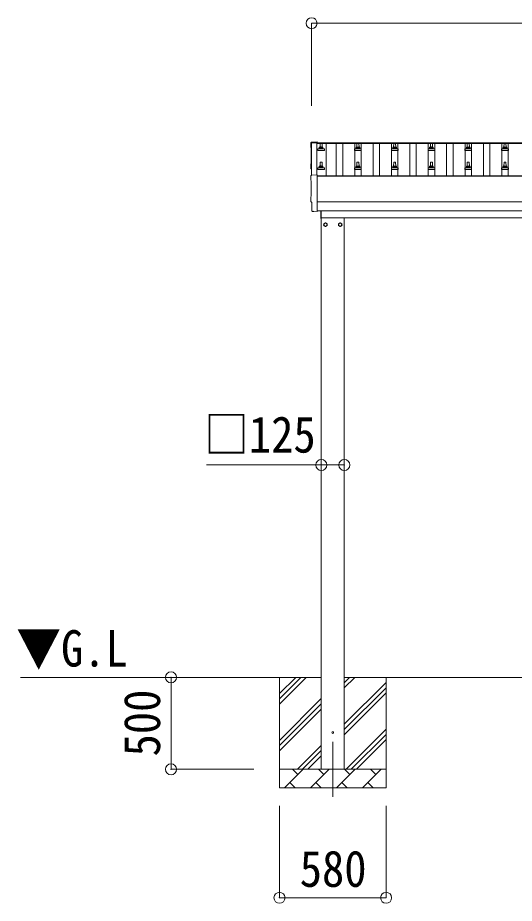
# Model space of a CAD drawing. Units: millimetres at full size, sheet at 1:60. Extents: x -16864 to 16864, y -11640 to 11640.
# Drawn here: x -11368 to -8667, y -8838 to -4020 of the extents above; entities that cross this region are included whole.
import ezdxf
from ezdxf.enums import TextEntityAlignment as Align

# ---------------------------------------------------------------- set-up
doc = ezdxf.new("R2010")
doc.units = ezdxf.units.MM
doc.header["$LTSCALE"] = 60
doc.header["$PDMODE"] = 32
doc.header["$PDSIZE"] = 60
doc.linetypes.add('CHAIN1', pattern=[8, 5, -1, 1, -1])
for name, color, linetype, lineweight in [('0-1_Defpoints', 7, 'CHAIN1', 9), ('0-2_TEXT1', 4, 'Continuous', 9), ('0-3_SHAPE', 7, 'Continuous', 9), ('0-5_ELV2', 5, 'Continuous', 5), ('0-7_PARTS2', 7, 'Continuous', 9), ('0-8_TABLE1', 6, 'Continuous', 9)]:
    doc.layers.add(name, color=color, linetype=linetype, lineweight=lineweight)
doc.styles.add('ＭＳ ゴシック', font='')
doc.styles.get('ＭＳ ゴシック').set_extended_font_data('MS Gothic')

msp = doc.modelspace()

# ---------------------------------------------------------------- linework, layer by layer
at = {"layer": '0-1_Defpoints'}
msp.add_line((-9654.05, -7959.13), (-9654.05, -8308.13), dxfattribs=at)
at = {"layer": '0-2_TEXT1'}
for p, q in [((-9740.55, -4700.02), (-9740.55, -4875.5)), ((-9740.55, -4700.02), (-6694.55, -4700.02)), ((-9740.55, -4703.6), (-6694.55, -4703.6)), ((-9770.13, -4877.05), (-9738.55, -4875.4)), ((-9738.55, -4875.4), (-9738.55, -5074.26)), ((-9738.55, -4879.63), (-6696.55, -4879.63)), ((-9738.55, -4881.52), (-6696.55, -4881.52)), ((-6696.55, -5021.41), (-9738.55, -5021.41)), ((-9758.19, -5074.26), (-9765.11, -5073.89)), ((-9738.55, -5071.23), (-6696.55, -5071.23)), ((-9719.55, -5111.63), (-9719.55, -5071.33)), ((-9717.55, -5071.33), (-9717.55, -5111.63)), ((-9717.55, -5111.63), (-9719.55, -5111.63)), ((-9717.55, -5109.13), (-6821.55, -5109.13)), ((-9716.55, -8109.13), (-9716.55, -5109.13)), ((-9685.46, -5145.88), (-9685.56, -5145.88)), ((-9685.46, -5146.38), (-9685.56, -5146.38)), ((-9622.65, -5145.88), (-9622.55, -5145.88)), ((-9622.65, -5146.38), (-9622.55, -5146.38)), ((-9591.55, -5109.13), (-9591.55, -8109.13))]:
    msp.add_line(p, q, dxfattribs=at)
for points in [[(-9770.13, -4697.62), (-9738.55, -4695.96), (-9738.55, -4700.02)], [(-9769.55, -4877.02), (-9769.55, -4700.98), (-9740.55, -4700.98)], [(-9767.95, -5070.9), (-9767.95, -5023.87), (-9768.55, -5023.87)], [(-9757.44, -5073.98), (-9756.78, -5073.35), (-9738.55, -5074.26)]]:
    msp.add_lwpolyline(points, dxfattribs=at)
for points in [[(-9694.05, -5136.32), (-9702.55, -5141.22), (-9702.55, -5151.04), (-9694.05, -5155.95), (-9685.55, -5151.04), (-9685.55, -5141.22)], [(-9614.05, -5136.32), (-9605.55, -5141.22), (-9605.55, -5151.04), (-9614.05, -5155.95), (-9622.55, -5151.04), (-9622.55, -5141.22)]]:
    msp.add_lwpolyline(points, close=True, dxfattribs=at)
for centre, radius in [((-9694.05, -5146.13), 10), ((-9694.05, -5146.13), 8.5), ((-9614.05, -5146.13), 10), ((-9614.05, -5146.13), 8.5), ((-9654.05, -7909.13), 4.5)]:
    msp.add_circle(centre, radius, dxfattribs=at)
for centre, start, end in [((-9694.05, -5146.13), 171.25399, 188.74601), ((-9694.05, -5146.13), 111.25399, 128.74601), ((-9694.05, -5146.13), 231.25399, 248.74601), ((-9694.05, -5146.13), 51.25399, 68.74601), ((-9694.05, -5146.13), 291.25399, 308.74601), ((-9694.05, -5146.13), 1.66581, 8.74601), ((-9694.05, -5146.13), 351.25399, 358.33419), ((-9614.05, -5146.13), 171.25399, 178.33419), ((-9614.05, -5146.13), 181.66581, 188.74601), ((-9614.05, -5146.13), 111.25399, 128.74601), ((-9614.05, -5146.13), 231.25399, 248.74601), ((-9614.05, -5146.13), 51.25399, 68.74601), ((-9614.05, -5146.13), 291.25399, 308.74601), ((-9614.05, -5146.13), 351.25399, 8.74601)]:
    msp.add_arc(centre, 8.6, start, end, dxfattribs=at)
for centre, major_axis, ratio, start_param, end_param in [((-9769.97, -4700.61), (-3, 0), 0.99863, 4.7647489, 6.2979817), ((-14535.83, -4771.04), (4763.38, 0), 0.99863, 6.2686928, 6.2979817), ((-9768.55, -4840.04), (-4.41, 0), 0.99863, 6.2686928, 7.6252171), ((-9769.97, -4880.05), (-3, 0), 0.99863, 4.7647489, 6.2979817), ((-14535.83, -4950.47), (4763.38, 0), 0.99863, 6.2686928, 6.2979817), ((-9768.55, -5019.47), (-4.41, 0), 0.99863, 6.2686928, 7.8539816), ((-9764.94, -5070.89), (-2.18, -2.07), 0.9974, 5.5252311, 7.0411395), ((-9758.13, -5073.26), (-0.727, -0.69), 0.9974, 0.7579542, 1.5707963)]:
    msp.add_ellipse(centre, major_axis=major_axis, ratio=ratio, start_param=start_param, end_param=end_param, dxfattribs=at)
at = {"layer": '0-3_SHAPE'}
for p, q in [((-9716.55, -7609.13), (-11352.75, -7609.13)), ((-9944.05, -7725.9), (-9827.29, -7609.13)), ((-9944.05, -7754.18), (-9799, -7609.13)), ((-9944.05, -7697.61), (-9855.57, -7609.13)), ((-9944.05, -7609.13), (-9944.05, -8209.13)), ((-6843.55, -7609.13), (-9591.55, -7609.13)), ((-9591.55, -7637.96), (-9562.73, -7609.13)), ((-9591.55, -7666.24), (-9534.45, -7609.13)), ((-9364.05, -7609.13), (-9364.05, -8209.13)), ((-9591.55, -7864.23), (-9364.05, -7636.73)), ((-9591.55, -7892.51), (-9364.05, -7665.01)), ((-9591.55, -7920.8), (-9364.05, -7693.3)), ((-9944.05, -7952.17), (-9716.55, -7724.67)), ((-9944.05, -7980.46), (-9716.55, -7752.96)), ((-9944.05, -8008.74), (-9716.55, -7781.24)), ((-9581.9, -8109.13), (-9364.05, -7891.29)), ((-9553.61, -8109.13), (-9364.05, -7919.57)), ((-9525.33, -8109.13), (-9364.05, -7947.86)), ((-9846.46, -8109.13), (-9716.55, -7979.23)), ((-9818.17, -8109.13), (-9716.55, -8007.51)), ((-9789.89, -8109.13), (-9716.55, -8035.8)), ((-9944.05, -8109.13), (-9364.05, -8109.13)), ((-9916.19, -8209.13), (-9816.19, -8109.13)), ((-9844.74, -8137.68), (-9873.29, -8109.13)), ((-9774.77, -8209.13), (-9674.77, -8109.13)), ((-9703.32, -8137.68), (-9731.87, -8109.13)), ((-9633.34, -8209.13), (-9533.34, -8109.13)), ((-9561.9, -8137.68), (-9590.45, -8109.13)), ((-9491.92, -8209.13), (-9391.92, -8109.13)), ((-9420.48, -8137.68), (-9449.03, -8109.13)), ((-9887.63, -8180.58), (-9859.08, -8209.13)), ((-9746.21, -8180.58), (-9717.66, -8209.13)), ((-9604.79, -8180.58), (-9576.24, -8209.13)), ((-9463.37, -8180.58), (-9434.82, -8209.13)), ((-9364.05, -8209.13), (-9944.05, -8209.13))]:
    msp.add_line(p, q, dxfattribs=at)
at = {"layer": '0-5_ELV2'}
for p, q in [((-9723.55, -4726.54), (-9722.83, -4703.01)), ((-9721.83, -4702.04), (-9713.28, -4702.04)), ((-9712.28, -4703.01), (-9711.55, -4726.54)), ((-9523.55, -4726.54), (-9522.83, -4703.01)), ((-9521.83, -4702.04), (-9513.28, -4702.04)), ((-9512.28, -4703.01), (-9511.55, -4726.54)), ((-9323.55, -4726.54), (-9322.83, -4703.01)), ((-9321.83, -4702.04), (-9313.28, -4702.04)), ((-9312.28, -4703.01), (-9311.55, -4726.54)), ((-9123.55, -4726.54), (-9122.83, -4703.01)), ((-9121.83, -4702.04), (-9113.28, -4702.04)), ((-9112.28, -4703.01), (-9111.55, -4726.54)), ((-8923.55, -4726.54), (-8922.83, -4703.01)), ((-8921.83, -4702.04), (-8913.28, -4702.04)), ((-8912.28, -4703.01), (-8911.55, -4726.54)), ((-8723.55, -4726.54), (-8722.83, -4703.01)), ((-8721.83, -4702.04), (-8713.28, -4702.04)), ((-8712.28, -4703.01), (-8711.55, -4726.54)), ((-9735.8, -4742.04), (-9735.8, -4734.32)), ((-9699.3, -4742.04), (-9735.8, -4742.04)), ((-9735.42, -4733.54), (-9699.69, -4733.54)), ((-9735.04, -4733.35), (-9728.32, -4731.72)), ((-9727.94, -4731.54), (-9707.17, -4731.54)), ((-9727.55, -4730.75), (-9727.55, -4726.54)), ((-9726.55, -4726.54), (-9708.55, -4726.54)), ((-9707.55, -4730.75), (-9707.55, -4726.54)), ((-9700.07, -4733.35), (-9706.79, -4731.72)), ((-9699.3, -4742.04), (-9699.3, -4734.32)), ((-9535.8, -4742.04), (-9535.8, -4734.32)), ((-9499.3, -4742.04), (-9535.8, -4742.04)), ((-9535.42, -4733.54), (-9499.69, -4733.54)), ((-9535.04, -4733.35), (-9528.32, -4731.72)), ((-9527.94, -4731.54), (-9507.17, -4731.54)), ((-9527.55, -4730.75), (-9527.55, -4726.54)), ((-9526.55, -4726.54), (-9508.55, -4726.54)), ((-9507.55, -4730.75), (-9507.55, -4726.54)), ((-9500.07, -4733.35), (-9506.79, -4731.72)), ((-9499.3, -4742.04), (-9499.3, -4734.32)), ((-9335.8, -4742.04), (-9335.8, -4734.32)), ((-9299.3, -4742.04), (-9335.8, -4742.04)), ((-9335.42, -4733.54), (-9299.69, -4733.54)), ((-9335.04, -4733.35), (-9328.32, -4731.72)), ((-9327.94, -4731.54), (-9307.17, -4731.54)), ((-9327.55, -4730.75), (-9327.55, -4726.54)), ((-9326.55, -4726.54), (-9308.55, -4726.54)), ((-9307.55, -4730.75), (-9307.55, -4726.54)), ((-9300.07, -4733.35), (-9306.79, -4731.72)), ((-9299.3, -4742.04), (-9299.3, -4734.32)), ((-9135.8, -4742.04), (-9135.8, -4734.32)), ((-9099.3, -4742.04), (-9135.8, -4742.04)), ((-9135.42, -4733.54), (-9099.69, -4733.54)), ((-9135.04, -4733.35), (-9128.32, -4731.72)), ((-9127.94, -4731.54), (-9107.17, -4731.54)), ((-9127.55, -4730.75), (-9127.55, -4726.54)), ((-9126.55, -4726.54), (-9108.55, -4726.54)), ((-9107.55, -4730.75), (-9107.55, -4726.54)), ((-9100.07, -4733.35), (-9106.79, -4731.72)), ((-9099.3, -4742.04), (-9099.3, -4734.32)), ((-8935.8, -4742.04), (-8935.8, -4734.32)), ((-8899.3, -4742.04), (-8935.8, -4742.04)), ((-8935.42, -4733.54), (-8899.69, -4733.54)), ((-8935.04, -4733.35), (-8928.32, -4731.72)), ((-8927.94, -4731.54), (-8907.17, -4731.54)), ((-8927.55, -4730.75), (-8927.55, -4726.54)), ((-8926.55, -4726.54), (-8908.55, -4726.54)), ((-8907.55, -4730.75), (-8907.55, -4726.54)), ((-8900.07, -4733.35), (-8906.79, -4731.72)), ((-8899.3, -4742.04), (-8899.3, -4734.32)), ((-8735.8, -4742.04), (-8735.8, -4734.32)), ((-8699.3, -4742.04), (-8735.8, -4742.04)), ((-8735.42, -4733.54), (-8699.69, -4733.54)), ((-8735.04, -4733.35), (-8728.32, -4731.72)), ((-8727.94, -4731.54), (-8707.17, -4731.54)), ((-8727.55, -4730.75), (-8727.55, -4726.54)), ((-8726.55, -4726.54), (-8708.55, -4726.54)), ((-8707.55, -4730.75), (-8707.55, -4726.54)), ((-8700.07, -4733.35), (-8706.79, -4731.72)), ((-8699.3, -4742.04), (-8699.3, -4734.32)), ((-9723.55, -4829.87), (-9722.83, -4806.34)), ((-9721.83, -4805.37), (-9713.28, -4805.37)), ((-9712.28, -4806.34), (-9711.55, -4829.87)), ((-9523.55, -4829.87), (-9522.83, -4806.34)), ((-9521.83, -4805.37), (-9513.28, -4805.37)), ((-9512.28, -4806.34), (-9511.55, -4829.87)), ((-9323.55, -4829.87), (-9322.83, -4806.34)), ((-9321.83, -4805.37), (-9313.28, -4805.37)), ((-9312.28, -4806.34), (-9311.55, -4829.87)), ((-9123.55, -4829.87), (-9122.83, -4806.34)), ((-9121.83, -4805.37), (-9113.28, -4805.37)), ((-9112.28, -4806.34), (-9111.55, -4829.87)), ((-8923.55, -4829.87), (-8922.83, -4806.34)), ((-8921.83, -4805.37), (-8913.28, -4805.37)), ((-8912.28, -4806.34), (-8911.55, -4829.87)), ((-8723.55, -4829.87), (-8722.83, -4806.34)), ((-8721.83, -4805.37), (-8713.28, -4805.37)), ((-8712.28, -4806.34), (-8711.55, -4829.87)), ((-9735.8, -4845.37), (-9735.8, -4837.66)), ((-9699.3, -4845.37), (-9735.8, -4845.37)), ((-9735.42, -4836.87), (-9699.69, -4836.87)), ((-9735.04, -4836.68), (-9728.32, -4835.05)), ((-9727.94, -4834.87), (-9707.17, -4834.87)), ((-9727.55, -4834.08), (-9727.55, -4829.87)), ((-9726.55, -4829.87), (-9708.55, -4829.87)), ((-9707.55, -4834.08), (-9707.55, -4829.87)), ((-9700.07, -4836.68), (-9706.79, -4835.05)), ((-9699.3, -4845.37), (-9699.3, -4837.66)), ((-9535.8, -4845.37), (-9535.8, -4837.66)), ((-9499.3, -4845.37), (-9535.8, -4845.37)), ((-9535.42, -4836.87), (-9499.69, -4836.87)), ((-9535.04, -4836.68), (-9528.32, -4835.05)), ((-9527.94, -4834.87), (-9507.17, -4834.87)), ((-9527.55, -4834.08), (-9527.55, -4829.87)), ((-9526.55, -4829.87), (-9508.55, -4829.87)), ((-9507.55, -4834.08), (-9507.55, -4829.87)), ((-9500.07, -4836.68), (-9506.79, -4835.05)), ((-9499.3, -4845.37), (-9499.3, -4837.66)), ((-9335.8, -4845.37), (-9335.8, -4837.66)), ((-9299.3, -4845.37), (-9335.8, -4845.37)), ((-9335.42, -4836.87), (-9299.69, -4836.87)), ((-9335.04, -4836.68), (-9328.32, -4835.05)), ((-9327.94, -4834.87), (-9307.17, -4834.87)), ((-9327.55, -4834.08), (-9327.55, -4829.87)), ((-9326.55, -4829.87), (-9308.55, -4829.87)), ((-9307.55, -4834.08), (-9307.55, -4829.87)), ((-9300.07, -4836.68), (-9306.79, -4835.05)), ((-9299.3, -4845.37), (-9299.3, -4837.66)), ((-9135.8, -4845.37), (-9135.8, -4837.66)), ((-9099.3, -4845.37), (-9135.8, -4845.37)), ((-9135.42, -4836.87), (-9099.69, -4836.87)), ((-9135.04, -4836.68), (-9128.32, -4835.05)), ((-9127.94, -4834.87), (-9107.17, -4834.87)), ((-9127.55, -4834.08), (-9127.55, -4829.87)), ((-9126.55, -4829.87), (-9108.55, -4829.87)), ((-9107.55, -4834.08), (-9107.55, -4829.87)), ((-9100.07, -4836.68), (-9106.79, -4835.05)), ((-9099.3, -4845.37), (-9099.3, -4837.66)), ((-8935.8, -4845.37), (-8935.8, -4837.66)), ((-8899.3, -4845.37), (-8935.8, -4845.37)), ((-8935.42, -4836.87), (-8899.69, -4836.87)), ((-8935.04, -4836.68), (-8928.32, -4835.05)), ((-8927.94, -4834.87), (-8907.17, -4834.87)), ((-8927.55, -4834.08), (-8927.55, -4829.87)), ((-8926.55, -4829.87), (-8908.55, -4829.87)), ((-8907.55, -4834.08), (-8907.55, -4829.87)), ((-8900.07, -4836.68), (-8906.79, -4835.05)), ((-8899.3, -4845.37), (-8899.3, -4837.66)), ((-8735.8, -4845.37), (-8735.8, -4837.66)), ((-8699.3, -4845.37), (-8735.8, -4845.37)), ((-8735.42, -4836.87), (-8699.69, -4836.87)), ((-8735.04, -4836.68), (-8728.32, -4835.05)), ((-8727.94, -4834.87), (-8707.17, -4834.87)), ((-8727.55, -4834.08), (-8727.55, -4829.87)), ((-8726.55, -4829.87), (-8708.55, -4829.87)), ((-8707.55, -4834.08), (-8707.55, -4829.87)), ((-8700.07, -4836.68), (-8706.79, -4835.05)), ((-8699.3, -4845.37), (-8699.3, -4837.66))]:
    msp.add_line(p, q, dxfattribs=at)
at = {"layer": '0-5_ELV2', "color": 4, "lineweight": 9}
for p, q in [((-9691.05, -4703.6), (-9691.05, -4879.63)), ((-9635.05, -4879.63), (-9635.05, -4703.6)), ((-9600.05, -4879.63), (-9600.05, -4703.6)), ((-9535.05, -4879.63), (-9535.05, -4703.6)), ((-9500.05, -4879.63), (-9500.05, -4703.6)), ((-9435.05, -4879.63), (-9435.05, -4703.6)), ((-9400.05, -4879.63), (-9400.05, -4703.6)), ((-9335.05, -4879.63), (-9335.05, -4703.6)), ((-9300.05, -4879.63), (-9300.05, -4703.6)), ((-9235.05, -4879.63), (-9235.05, -4703.6)), ((-9200.05, -4879.63), (-9200.05, -4703.6)), ((-9135.05, -4879.63), (-9135.05, -4703.6)), ((-9100.05, -4879.63), (-9100.05, -4703.6)), ((-9035.05, -4879.63), (-9035.05, -4703.6)), ((-9000.05, -4879.63), (-9000.05, -4703.6)), ((-8935.05, -4879.63), (-8935.05, -4703.6)), ((-8900.05, -4879.63), (-8900.05, -4703.6)), ((-8835.05, -4879.63), (-8835.05, -4703.6)), ((-8800.05, -4879.63), (-8800.05, -4703.6)), ((-8735.05, -4879.63), (-8735.05, -4703.6)), ((-8700.05, -4879.63), (-8700.05, -4703.6))]:
    msp.add_line(p, q, dxfattribs=at)
at = {"layer": '0-5_ELV2'}
for centre, radius, start, end in [((-9721.83, -4703.04), 1, 90, 178.60509), ((-9713.28, -4703.04), 1, 1.39491, 90), ((-9521.83, -4703.04), 1, 90, 178.60509), ((-9513.28, -4703.04), 1, 1.39491, 90), ((-9321.83, -4703.04), 1, 90, 178.60509), ((-9313.28, -4703.04), 1, 1.39491, 90), ((-9121.83, -4703.04), 1, 90, 178.60509), ((-9113.28, -4703.04), 1, 1.39491, 90), ((-8921.83, -4703.04), 1, 90, 178.60509), ((-8913.28, -4703.04), 1, 1.39491, 90), ((-8721.83, -4703.04), 1, 90, 178.60509), ((-8713.28, -4703.04), 1, 1.39491, 90), ((-9734.8, -4734.32), 1, 103.62699, 180), ((-9728.55, -4730.75), 1, 283.62699, 0), ((-9723.47, -4727.17), 4.13, 90, 171.17633), ((-9726.55, -4727.54), 1, 90, 180), ((-9714.22, -4726.54), 4.83, 133.60282, 180), ((-9720.89, -4726.54), 4.83, 0, 46.39718), ((-9711.64, -4727.17), 4.13, 8.82367, 90), ((-9708.55, -4727.54), 1, 0, 90), ((-9706.55, -4730.75), 1, 180, 256.37301), ((-9700.3, -4734.32), 1, 0, 76.37301), ((-9534.8, -4734.32), 1, 103.62699, 180), ((-9528.55, -4730.75), 1, 283.62699, 0), ((-9523.47, -4727.17), 4.13, 90, 171.17633), ((-9526.55, -4727.54), 1, 90, 180), ((-9514.22, -4726.54), 4.83, 133.60282, 180), ((-9520.89, -4726.54), 4.83, 0, 46.39718), ((-9511.64, -4727.17), 4.13, 8.82367, 90), ((-9508.55, -4727.54), 1, 0, 90), ((-9506.55, -4730.75), 1, 180, 256.37301), ((-9500.3, -4734.32), 1, 0, 76.37301), ((-9334.8, -4734.32), 1, 103.62699, 180), ((-9328.55, -4730.75), 1, 283.62699, 0), ((-9323.47, -4727.17), 4.13, 90, 171.17633), ((-9326.55, -4727.54), 1, 90, 180), ((-9314.22, -4726.54), 4.83, 133.60282, 180), ((-9320.89, -4726.54), 4.83, 0, 46.39718), ((-9311.64, -4727.17), 4.13, 8.82367, 90), ((-9308.55, -4727.54), 1, 0, 90), ((-9306.55, -4730.75), 1, 180, 256.37301), ((-9300.3, -4734.32), 1, 0, 76.37301), ((-9134.8, -4734.32), 1, 103.62699, 180), ((-9128.55, -4730.75), 1, 283.62699, 0), ((-9123.47, -4727.17), 4.13, 90, 171.17633), ((-9126.55, -4727.54), 1, 90, 180), ((-9114.22, -4726.54), 4.83, 133.60282, 180), ((-9120.89, -4726.54), 4.83, 0, 46.39718), ((-9111.64, -4727.17), 4.13, 8.82367, 90), ((-9108.55, -4727.54), 1, 0, 90), ((-9106.55, -4730.75), 1, 180, 256.37301), ((-9100.3, -4734.32), 1, 0, 76.37301), ((-8934.8, -4734.32), 1, 103.62699, 180), ((-8928.55, -4730.75), 1, 283.62699, 0), ((-8923.47, -4727.17), 4.13, 90, 171.17633), ((-8926.55, -4727.54), 1, 90, 180), ((-8914.22, -4726.54), 4.83, 133.60282, 180), ((-8920.89, -4726.54), 4.83, 0, 46.39718), ((-8911.64, -4727.17), 4.13, 8.82367, 90), ((-8908.55, -4727.54), 1, 0, 90), ((-8906.55, -4730.75), 1, 180, 256.37301), ((-8900.3, -4734.32), 1, 0, 76.37301), ((-8734.8, -4734.32), 1, 103.62699, 180), ((-8728.55, -4730.75), 1, 283.62699, 0), ((-8723.47, -4727.17), 4.13, 90, 171.17633), ((-8726.55, -4727.54), 1, 90, 180), ((-8714.22, -4726.54), 4.83, 133.60282, 180), ((-8720.89, -4726.54), 4.83, 0, 46.39718), ((-8711.64, -4727.17), 4.13, 8.82367, 90), ((-8708.55, -4727.54), 1, 0, 90), ((-8706.55, -4730.75), 1, 180, 256.37301), ((-8700.3, -4734.32), 1, 0, 76.37301), ((-9721.83, -4806.37), 1, 90, 178.60509), ((-9713.28, -4806.37), 1, 1.39491, 90), ((-9521.83, -4806.37), 1, 90, 178.60509), ((-9513.28, -4806.37), 1, 1.39491, 90), ((-9321.83, -4806.37), 1, 90, 178.60509), ((-9313.28, -4806.37), 1, 1.39491, 90), ((-9121.83, -4806.37), 1, 90, 178.60509), ((-9113.28, -4806.37), 1, 1.39491, 90), ((-8921.83, -4806.37), 1, 90, 178.60509), ((-8913.28, -4806.37), 1, 1.39491, 90), ((-8721.83, -4806.37), 1, 90, 178.60509), ((-8713.28, -4806.37), 1, 1.39491, 90), ((-9734.8, -4837.66), 1, 103.62699, 180), ((-9728.55, -4834.08), 1, 283.62699, 0), ((-9723.47, -4830.5), 4.13, 90, 171.17633), ((-9726.55, -4830.87), 1, 90, 180), ((-9714.22, -4829.87), 4.83, 133.60282, 180), ((-9720.89, -4829.87), 4.83, 0, 46.39718), ((-9711.64, -4830.5), 4.13, 8.82367, 90), ((-9708.55, -4830.87), 1, 0, 90), ((-9706.55, -4834.08), 1, 180, 256.37301), ((-9700.3, -4837.66), 1, 0, 76.37301), ((-9534.8, -4837.66), 1, 103.62699, 180), ((-9528.55, -4834.08), 1, 283.62699, 0), ((-9523.47, -4830.5), 4.13, 90, 171.17633), ((-9526.55, -4830.87), 1, 90, 180), ((-9514.22, -4829.87), 4.83, 133.60282, 180), ((-9520.89, -4829.87), 4.83, 0, 46.39718), ((-9511.64, -4830.5), 4.13, 8.82367, 90), ((-9508.55, -4830.87), 1, 0, 90), ((-9506.55, -4834.08), 1, 180, 256.37301), ((-9500.3, -4837.66), 1, 0, 76.37301), ((-9334.8, -4837.66), 1, 103.62699, 180), ((-9328.55, -4834.08), 1, 283.62699, 0), ((-9323.47, -4830.5), 4.13, 90, 171.17633), ((-9326.55, -4830.87), 1, 90, 180), ((-9314.22, -4829.87), 4.83, 133.60282, 180), ((-9320.89, -4829.87), 4.83, 0, 46.39718), ((-9311.64, -4830.5), 4.13, 8.82367, 90), ((-9308.55, -4830.87), 1, 0, 90), ((-9306.55, -4834.08), 1, 180, 256.37301), ((-9300.3, -4837.66), 1, 0, 76.37301), ((-9134.8, -4837.66), 1, 103.62699, 180), ((-9128.55, -4834.08), 1, 283.62699, 0), ((-9123.47, -4830.5), 4.13, 90, 171.17633), ((-9126.55, -4830.87), 1, 90, 180), ((-9114.22, -4829.87), 4.83, 133.60282, 180), ((-9120.89, -4829.87), 4.83, 0, 46.39718), ((-9111.64, -4830.5), 4.13, 8.82367, 90), ((-9108.55, -4830.87), 1, 0, 90), ((-9106.55, -4834.08), 1, 180, 256.37301), ((-9100.3, -4837.66), 1, 0, 76.37301), ((-8934.8, -4837.66), 1, 103.62699, 180), ((-8928.55, -4834.08), 1, 283.62699, 0), ((-8923.47, -4830.5), 4.13, 90, 171.17633), ((-8926.55, -4830.87), 1, 90, 180), ((-8914.22, -4829.87), 4.83, 133.60282, 180), ((-8920.89, -4829.87), 4.83, 0, 46.39718), ((-8911.64, -4830.5), 4.13, 8.82367, 90), ((-8908.55, -4830.87), 1, 0, 90), ((-8906.55, -4834.08), 1, 180, 256.37301), ((-8900.3, -4837.66), 1, 0, 76.37301), ((-8734.8, -4837.66), 1, 103.62699, 180), ((-8728.55, -4834.08), 1, 283.62699, 0), ((-8723.47, -4830.5), 4.13, 90, 171.17633), ((-8726.55, -4830.87), 1, 90, 180), ((-8714.22, -4829.87), 4.83, 133.60282, 180), ((-8720.89, -4829.87), 4.83, 0, 46.39718), ((-8711.64, -4830.5), 4.13, 8.82367, 90), ((-8708.55, -4830.87), 1, 0, 90), ((-8706.55, -4834.08), 1, 180, 256.37301), ((-8700.3, -4837.66), 1, 0, 76.37301)]:
    msp.add_arc(centre, radius, start, end, dxfattribs=at)
at = {"layer": '0-8_TABLE1'}
for p, q in [((-9769.55, -4050.02), (-9769.55, -4500.02)), ((-6665.55, -4050.02), (-9769.55, -4050.02)), ((-10534.05, -7609.13), (-10084.05, -7609.13)), ((-10534.05, -8109.13), (-10534.05, -7609.13)), ((-10534.05, -8109.13), (-10084.05, -8109.13)), ((-9944.05, -8808.13), (-9944.05, -8308.13)), ((-9364.05, -8808.13), (-9364.05, -8308.13)), ((-9944.05, -8808.13), (-9364.05, -8808.13))]:
    msp.add_line(p, q, dxfattribs=at)
msp.add_lwpolyline([(-9591.55, -6453.46), (-9716.55, -6453.46), (-10341.13, -6453.46)], dxfattribs=at)
for p in [(-9769.55, -4050.02), (-9716.55, -6453.46), (-9591.55, -6453.46), (-10534.05, -7609.13), (-10534.05, -8109.13), (-9944.05, -8808.13), (-9364.05, -8808.13)]:
    msp.add_point(p, dxfattribs=at)

# ---------------------------------------------------------------- texts
at = {"layer": '0-7_PARTS2', "style": 'ＭＳ ゴシック', "width": 0.9}
msp.add_text('▼G.L', height=197.9, dxfattribs=at).set_placement((-11375.03, -7609.41), align=Align.BOTTOM_LEFT)
at = {"layer": '0-8_TABLE1', "color": 7, "style": 'ＭＳ ゴシック', "width": 0.9}
for s, p in [('□125', (-10353.73, -6445.6)), ('580', (-9834.05, -8808.13))]:
    msp.add_text(s, height=197.9, dxfattribs=at).set_placement(p, align=Align.BOTTOM_LEFT)
msp.add_text('500', height=197.9, rotation=90, dxfattribs=at).set_placement((-10534.05, -8039.13), align=Align.BOTTOM_LEFT)

doc.saveas('drawing.dxf')
